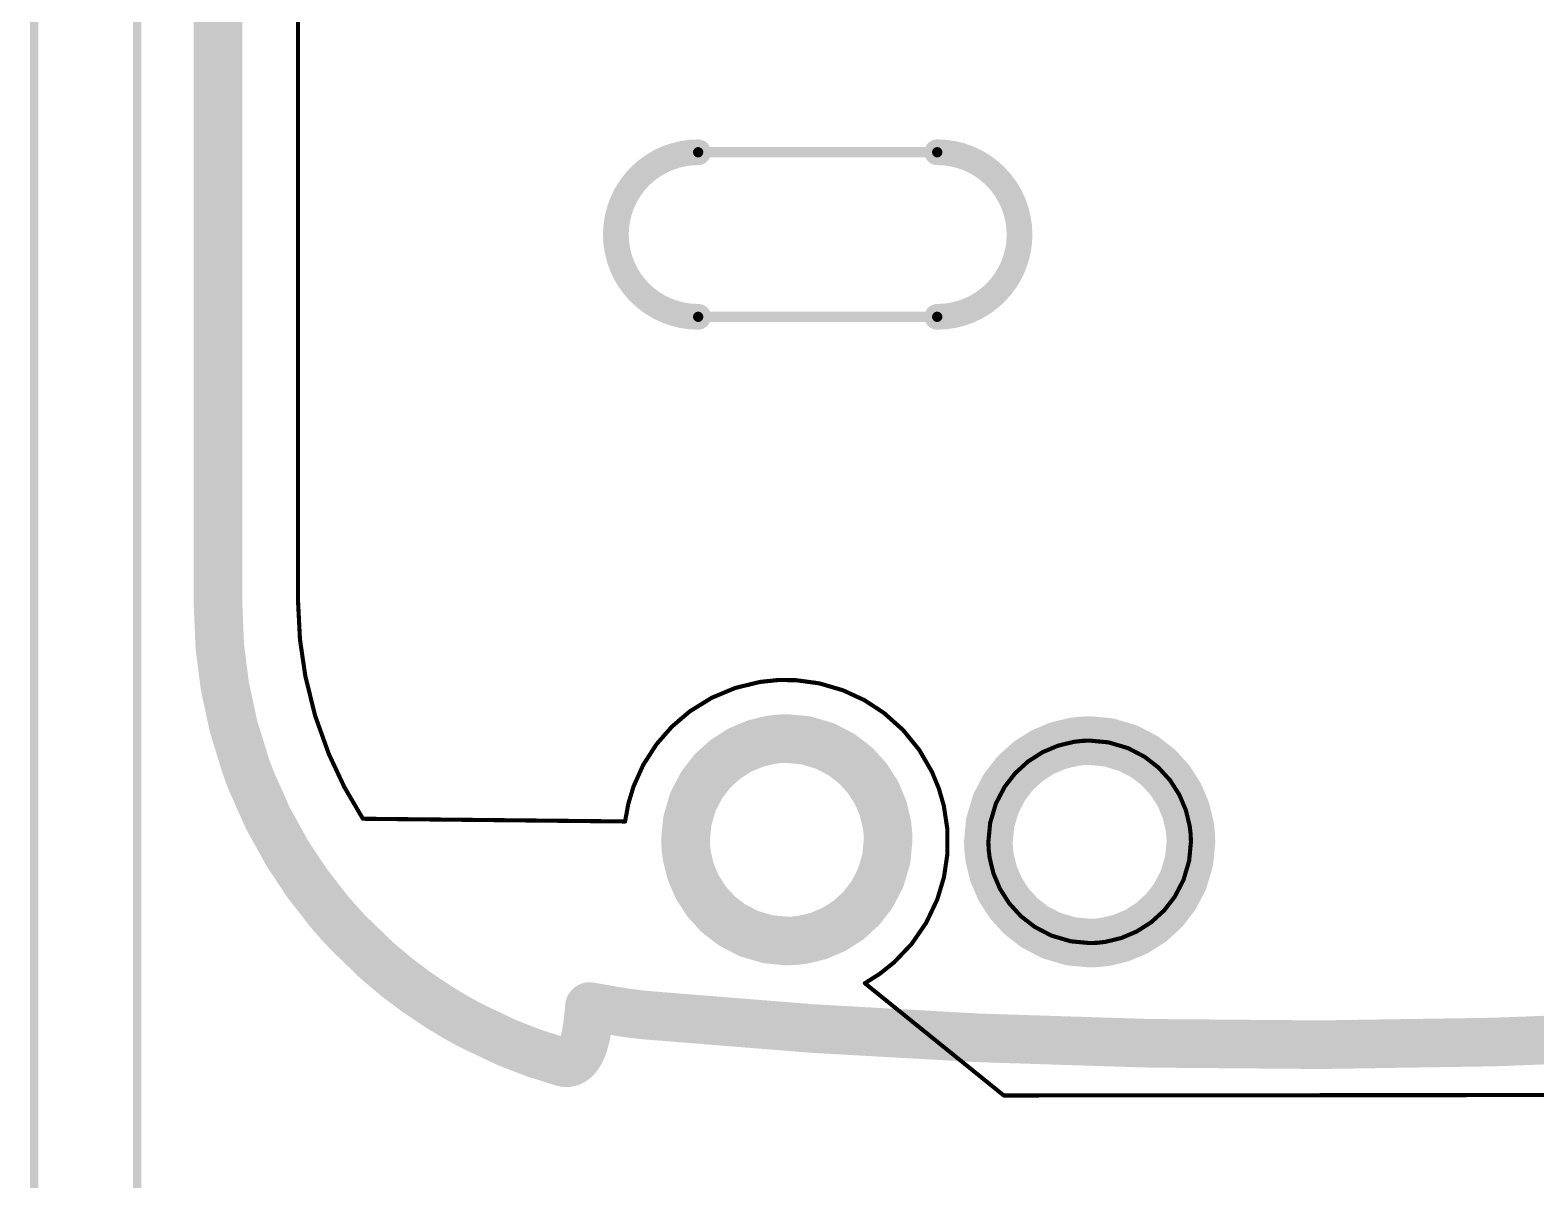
# Model space of a CAD drawing. Extents: x 1.9 to 12.9, y 1.8 to 9.9.
# Drawn here: x 1.918 to 3.381, y 5.386 to 6.504 of the extents above; entities that cross this region are included whole.
import ezdxf

# ---------------------------------------------------------------- set-up
doc = ezdxf.new("R2010")
doc.units = 0
doc.layers.add('MECHANICAL2', color=216, linetype='CONTINUOUS')
doc.layers.add('MECHANICAL3', color=76, linetype='CONTINUOUS')

msp = doc.modelspace()

# ---------------------------------------------------------------- linework, layer by layer
at = {"layer": 'MECHANICAL2'}
for points, const_width in [([(1.9217795, 1.8532755), (1.9217795, 9.8532755)], 0.008), ([(2.0217795, 1.9532755), (2.0217795, 9.7532755)], 0.008), ([(2.1005058, 5.9433112), (2.1005058, 6.6709496)], 0.0472441), ([(2.1005058, 5.9433112), (2.1021228, 5.9046688)], 0.0472441), ([(2.1021228, 5.9046688), (2.10696, 5.8664076)], 0.0472441), ([(2.10696, 5.8664076), (2.1156074, 5.8262948)], 0.0472441), ([(2.1156074, 5.8262948), (2.1278452, 5.7868792)], 0.0472441), ([(2.5933636, 5.7947412), (2.6074536, 5.8037368)], 0.0472441), ([(2.6074536, 5.8037368), (2.622462, 5.8100876)], 0.0472441), ([(2.622462, 5.8100876), (2.6377012, 5.8137792)], 0.0472441), ([(2.6377012, 5.8137792), (2.6455304, 5.8147064)], 0.0472441), ([(2.6455304, 5.8147064), (2.653182, 5.8150044)], 0.0472441), ([(2.653182, 5.8150044), (2.6715736, 5.8132708)], 0.0472441), ([(2.6715736, 5.8132708), (2.6903684, 5.8077092)], 0.0472441), ([(2.6903684, 5.8077092), (2.7066424, 5.79922)], 0.0472441), ([(2.8876524, 5.7927392), (2.9017428, 5.8017352)], 0.0472441), ([(2.9017428, 5.8017352), (2.9167508, 5.8080856)], 0.0472441), ([(2.9167508, 5.8080856), (2.93199, 5.8117776)], 0.0472441), ([(2.93199, 5.8117776), (2.9398196, 5.8127048)], 0.0472441), ([(2.9398196, 5.8127048), (2.9474708, 5.8130024)], 0.0472441), ([(2.9474708, 5.8130024), (2.965862, 5.8112688)], 0.0472441), ([(2.965862, 5.8112688), (2.9846572, 5.8057072)], 0.0472441), ([(2.9846572, 5.8057072), (3.0009316, 5.7972184)], 0.0472441), ([(2.1278452, 5.7868792), (2.130155, 5.7805972)], 0.0472441), ([(2.58087, 5.7833512), (2.5933636, 5.7947412)], 0.0472441), ([(2.7066424, 5.79922), (2.719954, 5.7888912)], 0.0472441), ([(2.719954, 5.7888912), (2.7313438, 5.7763976)], 0.0472441), ([(2.8751588, 5.7813496), (2.8876524, 5.7927392)], 0.0472441), ([(3.0009316, 5.7972184), (3.0142428, 5.7868896)], 0.0472441), ([(3.0142428, 5.7868896), (3.0256324, 5.774396)], 0.0472441), ([(2.130155, 5.7805972), (2.1316428, 5.7766948)], 0.0472441), ([(2.1316428, 5.7766948), (2.1331644, 5.7728104)], 0.0472441), ([(2.1331644, 5.7728104), (2.1489396, 5.7374656)], 0.0472441), ([(2.5705412, 5.7700396), (2.58087, 5.7833512)], 0.0472441), ([(2.7313438, 5.7763976), (2.7403396, 5.7623076)], 0.0472441), ([(2.86483, 5.7680376), (2.8751588, 5.7813496)], 0.0472441), ([(3.0256324, 5.774396), (3.0346284, 5.7603056)], 0.0472441), ([(2.562052, 5.7537656), (2.5705412, 5.7700396)], 0.0472441), ([(2.7403396, 5.7623076), (2.7466904, 5.7472992)], 0.0472441), ([(2.8563412, 5.751764), (2.86483, 5.7680376)], 0.0472441), ([(3.0346284, 5.7603056), (3.0409788, 5.7452976)], 0.0472441), ([(2.5564904, 5.7349708), (2.562052, 5.7537656)], 0.0472441), ([(2.7466904, 5.7472992), (2.750382, 5.73206)], 0.0472441), ([(2.8507796, 5.7329688), (2.8563412, 5.751764)], 0.0472441), ([(3.0409788, 5.7452976), (3.0446708, 5.7300584)], 0.0472441), ([(2.1489396, 5.7374656), (2.1675632, 5.703722)], 0.0472441), ([(2.5547568, 5.7165792), (2.5564904, 5.7349708)], 0.0472441), ([(2.750382, 5.73206), (2.7513092, 5.7242308)], 0.0472441), ([(2.849046, 5.7145776), (2.8507796, 5.7329688)], 0.0472441), ([(3.0446708, 5.7300584), (3.045598, 5.7222288)], 0.0472441), ([(2.5547568, 5.7165792), (2.5550546, 5.7089276)], 0.0472441), ([(2.7498736, 5.6981876), (2.7516072, 5.7165792)], 0.0472441), ([(2.7513092, 5.7242308), (2.7516072, 5.7165792)], 0.0472441), ([(2.849046, 5.7145776), (2.8493436, 5.7069256)], 0.0472441), ([(3.0441628, 5.6961856), (3.0458964, 5.7145776)], 0.0472441), ([(3.045598, 5.7222288), (3.0458964, 5.7145776)], 0.0472441), ([(2.1675632, 5.703722), (2.1860816, 5.6756796)], 0.0472441), ([(2.5550546, 5.7089276), (2.5559818, 5.7010984)], 0.0472441), ([(2.5559818, 5.7010984), (2.5596736, 5.6858592)], 0.0472441), ([(2.744312, 5.6793928), (2.7498736, 5.6981876)], 0.0472441), ([(2.8493436, 5.7069256), (2.8502708, 5.6990968)], 0.0472441), ([(2.8502708, 5.6990968), (2.8539628, 5.6838576)], 0.0472441), ([(2.5596736, 5.6858592), (2.5660244, 5.6708508)], 0.0472441), ([(2.8539628, 5.6838576), (2.8603132, 5.6688488)], 0.0472441), ([(3.0386012, 5.6773912), (3.0441628, 5.6961856)], 0.0472441), ([(2.1860816, 5.6756796), (2.206735, 5.6489036)], 0.0472441), ([(2.5660244, 5.6708508), (2.57502, 5.6567608)], 0.0472441), ([(2.7358228, 5.6631188), (2.744312, 5.6793928)], 0.0472441), ([(2.8603132, 5.6688488), (2.8693092, 5.6547592)], 0.0472441), ([(3.0301116, 5.6611168), (3.0386012, 5.6773912)], 0.0472441), ([(2.57502, 5.6567608), (2.58641, 5.6442672)], 0.0472441), ([(2.725494, 5.6498072), (2.7358228, 5.6631188)], 0.0472441), ([(2.8693092, 5.6547592), (2.8806988, 5.6422656)], 0.0472441), ([(3.0197828, 5.6478056), (3.0301116, 5.6611168)], 0.0472441), ([(2.206735, 5.6489036), (2.2154464, 5.6387268)], 0.0472441), ([(2.58641, 5.6442672), (2.5997216, 5.6339384)], 0.0472441), ([(2.7130004, 5.6384172), (2.725494, 5.6498072)], 0.0472441), ([(2.8806988, 5.6422656), (2.8940108, 5.6319368)], 0.0472441), ([(3.0072892, 5.636416), (3.0197828, 5.6478056)], 0.0472441), ([(2.2154464, 5.6387268), (2.221027, 5.6325124)], 0.0472441), ([(2.221027, 5.6325124), (2.2267116, 5.6264104)], 0.0472441), ([(2.2267116, 5.6264104), (2.25474, 5.5992736)], 0.0472441), ([(2.5997216, 5.6339384), (2.6159956, 5.6254492)], 0.0472441), ([(2.6159956, 5.6254492), (2.6347904, 5.6198876)], 0.0472441), ([(2.6839018, 5.6230708), (2.6989104, 5.6294216)], 0.0472441), ([(2.6989104, 5.6294216), (2.7130004, 5.6384172)], 0.0472441), ([(2.8940108, 5.6319368), (2.9102844, 5.6234472)], 0.0472441), ([(2.9781908, 5.6210688), (2.9931996, 5.62742)], 0.0472441), ([(2.9931996, 5.62742), (3.0072892, 5.636416)], 0.0472441), ([(2.6347904, 5.6198876), (2.653182, 5.618154)], 0.0472441), ([(2.653182, 5.618154), (2.6608336, 5.618452)], 0.0472441), ([(2.6608336, 5.618452), (2.6686626, 5.6193792)], 0.0472441), ([(2.6686626, 5.6193792), (2.6839018, 5.6230708)], 0.0472441), ([(2.9102844, 5.6234472), (2.9290796, 5.6178856)], 0.0472441), ([(2.9290796, 5.6178856), (2.9474708, 5.616152)], 0.0472441), ([(2.9474708, 5.616152), (2.9551228, 5.6164504)], 0.0472441), ([(2.9551228, 5.6164504), (2.9629516, 5.6173776)], 0.0472441), ([(2.9629516, 5.6173776), (2.9781908, 5.6210688)], 0.0472441), ([(2.25474, 5.5992736), (2.273342, 5.5835956)], 0.0472441), ([(2.273342, 5.5835956), (2.2927384, 5.568928)], 0.0472441), ([(2.2927384, 5.568928), (2.3158148, 5.5534488)], 0.0472441), ([(2.3158148, 5.5534488), (2.3307458, 5.5444672)], 0.0472441), ([(2.4607574, 5.5478716), (2.4613604, 5.5544608)], 0.0472441), ([(2.4613604, 5.5544608), (2.4847652, 5.550336)], 0.0472441), ([(2.3307458, 5.5444672), (2.3460684, 5.5360248)], 0.0472441), ([(2.4595288, 5.5363332), (2.4607574, 5.5478716)], 0.0472441), ([(2.4847652, 5.550336), (2.4994372, 5.5480328)], 0.0472441), ([(2.4994372, 5.5480328), (2.5141844, 5.5462832)], 0.0472441), ([(2.5141844, 5.5462832), (2.5153796, 5.546166)], 0.0472441), ([(2.5153796, 5.546166), (2.5161268, 5.5460948)], 0.0472441), ([(2.5161268, 5.5460948), (2.516874, 5.5460248)], 0.0472441), ([(2.516874, 5.5460248), (2.6784844, 5.5330424)], 0.0472441), ([(2.3460684, 5.5360248), (2.3812908, 5.519336)], 0.0472441), ([(2.4552088, 5.5163492), (2.457764, 5.5256312)], 0.0472441), ([(2.457764, 5.5256312), (2.4595288, 5.5363332)], 0.0472441), ([(2.6784844, 5.5330424), (2.840452, 5.5239772)], 0.0472441), ([(2.840452, 5.5239772), (3.0055436, 5.5187072)], 0.0472441), ([(3.3412912, 5.51997), (3.5120356, 5.5265836)], 0.0472441), ([(2.3812908, 5.519336), (2.4084068, 5.5088668)], 0.0472441), ([(2.4084068, 5.5088668), (2.4361004, 5.5001396)], 0.0472441), ([(2.449747, 5.5059228), (2.4524616, 5.51009)], 0.0472441), ([(2.4524616, 5.51009), (2.4552088, 5.5163492)], 0.0472441), ([(3.0055436, 5.5187072), (3.1724784, 5.5173584)], 0.0472441), ([(3.1724784, 5.5173584), (3.3412912, 5.51997)], 0.0472441), ([(2.4361004, 5.5001396), (2.4377088, 5.4998188)], 0.0472441), ([(2.4377088, 5.4998188), (2.4393492, 5.4997548)], 0.0472441), ([(2.4393492, 5.4997548), (2.4409772, 5.4999484)], 0.0472441), ([(2.4409772, 5.4999484), (2.4429752, 5.500542)], 0.0472441), ([(2.4429752, 5.500542), (2.44516, 5.501664)], 0.0472441), ([(2.44516, 5.501664), (2.4471956, 5.5032008)], 0.0472441), ([(2.4471956, 5.5032008), (2.449747, 5.5059228)], 0.0472441)]:
    msp.add_lwpolyline(points, dxfattribs=dict(at, const_width=const_width))
at = {"layer": 'MECHANICAL2', "const_width": 0.023622}
for points in [[(2.0886948, 5.9433112, 1), (2.1123168, 5.9433112, 1)], [(2.0886948, 5.9433112, 1), (2.1123168, 5.9433112, 1)], [(2.0903118, 5.9046688, 1), (2.1139338, 5.9046688, 1)], [(2.0903118, 5.9046688, 1), (2.1139338, 5.9046688, 1)], [(2.095149, 5.8664076, 1), (2.118771, 5.8664076, 1)], [(2.095149, 5.8664076, 1), (2.118771, 5.8664076, 1)], [(2.1037964, 5.8262948, 1), (2.1274184, 5.8262948, 1)], [(2.1037964, 5.8262948, 1), (2.1274184, 5.8262948, 1)], [(2.5956426, 5.8037368, 1), (2.6192646, 5.8037368, 1)], [(2.5956426, 5.8037368, 1), (2.6192646, 5.8037368, 1)], [(2.610651, 5.8100876, 1), (2.634273, 5.8100876, 1)], [(2.610651, 5.8100876, 1), (2.634273, 5.8100876, 1)], [(2.6258902, 5.8137792, 1), (2.6495122, 5.8137792, 1)], [(2.6258902, 5.8137792, 1), (2.6495122, 5.8137792, 1)], [(2.6337194, 5.8147064, 1), (2.6573414, 5.8147064, 1)], [(2.6337194, 5.8147064, 1), (2.6573414, 5.8147064, 1)], [(2.641371, 5.8150044, 1), (2.664993, 5.8150044, 1)], [(2.641371, 5.8150044, 1), (2.664993, 5.8150044, 1)], [(2.6597626, 5.8132708, 1), (2.6833846, 5.8132708, 1)], [(2.6597626, 5.8132708, 1), (2.6833846, 5.8132708, 1)], [(2.6785574, 5.8077092, 1), (2.7021794, 5.8077092, 1)], [(2.6785574, 5.8077092, 1), (2.7021794, 5.8077092, 1)], [(2.8899318, 5.8017352, 1), (2.9135538, 5.8017352, 1)], [(2.8899318, 5.8017352, 1), (2.9135538, 5.8017352, 1)], [(2.9049398, 5.8080856, 1), (2.9285618, 5.8080856, 1)], [(2.9049398, 5.8080856, 1), (2.9285618, 5.8080856, 1)], [(2.920179, 5.8117776, 1), (2.943801, 5.8117776, 1)], [(2.920179, 5.8117776, 1), (2.943801, 5.8117776, 1)], [(2.9280086, 5.8127048, 1), (2.9516306, 5.8127048, 1)], [(2.9280086, 5.8127048, 1), (2.9516306, 5.8127048, 1)], [(2.9356598, 5.8130024, 1), (2.9592818, 5.8130024, 1)], [(2.9356598, 5.8130024, 1), (2.9592818, 5.8130024, 1)], [(2.954051, 5.8112688, 1), (2.977673, 5.8112688, 1)], [(2.954051, 5.8112688, 1), (2.977673, 5.8112688, 1)], [(2.9728462, 5.8057072, 1), (2.9964682, 5.8057072, 1)], [(2.9728462, 5.8057072, 1), (2.9964682, 5.8057072, 1)], [(2.1160342, 5.7868792, 1), (2.1396562, 5.7868792, 1)], [(2.1160342, 5.7868792, 1), (2.1396562, 5.7868792, 1)], [(2.5815526, 5.7947412, 1), (2.6051746, 5.7947412, 1)], [(2.5815526, 5.7947412, 1), (2.6051746, 5.7947412, 1)], [(2.6948314, 5.79922, 1), (2.7184534, 5.79922, 1)], [(2.6948314, 5.79922, 1), (2.7184534, 5.79922, 1)], [(2.708143, 5.7888912, 1), (2.731765, 5.7888912, 1)], [(2.708143, 5.7888912, 1), (2.731765, 5.7888912, 1)], [(2.8758414, 5.7927392, 1), (2.8994634, 5.7927392, 1)], [(2.8758414, 5.7927392, 1), (2.8994634, 5.7927392, 1)], [(2.9891206, 5.7972184, 1), (3.0127426, 5.7972184, 1)], [(2.9891206, 5.7972184, 1), (3.0127426, 5.7972184, 1)], [(3.0024318, 5.7868896, 1), (3.0260538, 5.7868896, 1)], [(3.0024318, 5.7868896, 1), (3.0260538, 5.7868896, 1)], [(2.118344, 5.7805972, 1), (2.141966, 5.7805972, 1)], [(2.118344, 5.7805972, 1), (2.141966, 5.7805972, 1)], [(2.1198318, 5.7766948, 1), (2.1434538, 5.7766948, 1)], [(2.1198318, 5.7766948, 1), (2.1434538, 5.7766948, 1)], [(2.1213534, 5.7728104, 1), (2.1449754, 5.7728104, 1)], [(2.1213534, 5.7728104, 1), (2.1449754, 5.7728104, 1)], [(2.569059, 5.7833512, 1), (2.592681, 5.7833512, 1)], [(2.569059, 5.7833512, 1), (2.592681, 5.7833512, 1)], [(2.7195328, 5.7763976, 1), (2.7431548, 5.7763976, 1)], [(2.7195328, 5.7763976, 1), (2.7431548, 5.7763976, 1)], [(2.8633478, 5.7813496, 1), (2.8869698, 5.7813496, 1)], [(2.8633478, 5.7813496, 1), (2.8869698, 5.7813496, 1)], [(3.0138214, 5.774396, 1), (3.0374434, 5.774396, 1)], [(3.0138214, 5.774396, 1), (3.0374434, 5.774396, 1)], [(2.5587302, 5.7700396, 1), (2.5823522, 5.7700396, 1)], [(2.5587302, 5.7700396, 1), (2.5823522, 5.7700396, 1)], [(2.7285286, 5.7623076, 1), (2.7521506, 5.7623076, 1)], [(2.7285286, 5.7623076, 1), (2.7521506, 5.7623076, 1)], [(2.853019, 5.7680376, 1), (2.876641, 5.7680376, 1)], [(2.853019, 5.7680376, 1), (2.876641, 5.7680376, 1)], [(3.0228174, 5.7603056, 1), (3.0464394, 5.7603056, 1)], [(3.0228174, 5.7603056, 1), (3.0464394, 5.7603056, 1)], [(2.550241, 5.7537656, 1), (2.573863, 5.7537656, 1)], [(2.550241, 5.7537656, 1), (2.573863, 5.7537656, 1)], [(2.7348794, 5.7472992, 1), (2.7585014, 5.7472992, 1)], [(2.7348794, 5.7472992, 1), (2.7585014, 5.7472992, 1)], [(2.8445302, 5.751764, 1), (2.8681522, 5.751764, 1)], [(2.8445302, 5.751764, 1), (2.8681522, 5.751764, 1)], [(3.0291678, 5.7452976, 1), (3.0527898, 5.7452976, 1)], [(3.0291678, 5.7452976, 1), (3.0527898, 5.7452976, 1)], [(2.1371286, 5.7374656, 1), (2.1607506, 5.7374656, 1)], [(2.1371286, 5.7374656, 1), (2.1607506, 5.7374656, 1)], [(2.5446794, 5.7349708, 1), (2.5683014, 5.7349708, 1)], [(2.5446794, 5.7349708, 1), (2.5683014, 5.7349708, 1)], [(2.738571, 5.73206, 1), (2.762193, 5.73206, 1)], [(2.738571, 5.73206, 1), (2.762193, 5.73206, 1)], [(2.8389686, 5.7329688, 1), (2.8625906, 5.7329688, 1)], [(2.8389686, 5.7329688, 1), (2.8625906, 5.7329688, 1)], [(3.0328598, 5.7300584, 1), (3.0564818, 5.7300584, 1)], [(3.0328598, 5.7300584, 1), (3.0564818, 5.7300584, 1)], [(2.5429458, 5.7165792, 1), (2.5665678, 5.7165792, 1)], [(2.5429458, 5.7165792, 1), (2.5665678, 5.7165792, 1)], [(2.7394982, 5.7242308, 1), (2.7631202, 5.7242308, 1)], [(2.7394982, 5.7242308, 1), (2.7631202, 5.7242308, 1)], [(2.7397962, 5.7165792, 1), (2.7634182, 5.7165792, 1)], [(2.7397962, 5.7165792, 1), (2.7634182, 5.7165792, 1)], [(2.837235, 5.7145776, 1), (2.860857, 5.7145776, 1)], [(2.837235, 5.7145776, 1), (2.860857, 5.7145776, 1)], [(3.033787, 5.7222288, 1), (3.057409, 5.7222288, 1)], [(3.033787, 5.7222288, 1), (3.057409, 5.7222288, 1)], [(3.0340854, 5.7145776, 1), (3.0577074, 5.7145776, 1)], [(3.0340854, 5.7145776, 1), (3.0577074, 5.7145776, 1)], [(2.1557522, 5.703722, 1), (2.1793742, 5.703722, 1)], [(2.1557522, 5.703722, 1), (2.1793742, 5.703722, 1)], [(2.5432436, 5.7089276, 1), (2.5668656, 5.7089276, 1)], [(2.5432436, 5.7089276, 1), (2.5668656, 5.7089276, 1)], [(2.5441708, 5.7010984, 1), (2.5677928, 5.7010984, 1)], [(2.5441708, 5.7010984, 1), (2.5677928, 5.7010984, 1)], [(2.7380626, 5.6981876, 1), (2.7616846, 5.6981876, 1)], [(2.7380626, 5.6981876, 1), (2.7616846, 5.6981876, 1)], [(2.8375326, 5.7069256, 1), (2.8611546, 5.7069256, 1)], [(2.8375326, 5.7069256, 1), (2.8611546, 5.7069256, 1)], [(2.8384598, 5.6990968, 1), (2.8620818, 5.6990968, 1)], [(2.8384598, 5.6990968, 1), (2.8620818, 5.6990968, 1)], [(2.5478626, 5.6858592, 1), (2.5714846, 5.6858592, 1)], [(2.5478626, 5.6858592, 1), (2.5714846, 5.6858592, 1)], [(2.8421518, 5.6838576, 1), (2.8657738, 5.6838576, 1)], [(2.8421518, 5.6838576, 1), (2.8657738, 5.6838576, 1)], [(3.0323518, 5.6961856, 1), (3.0559738, 5.6961856, 1)], [(3.0323518, 5.6961856, 1), (3.0559738, 5.6961856, 1)], [(2.1742706, 5.6756796, 1), (2.1978926, 5.6756796, 1)], [(2.1742706, 5.6756796, 1), (2.1978926, 5.6756796, 1)], [(2.5542134, 5.6708508, 1), (2.5778354, 5.6708508, 1)], [(2.5542134, 5.6708508, 1), (2.5778354, 5.6708508, 1)], [(2.732501, 5.6793928, 1), (2.756123, 5.6793928, 1)], [(2.732501, 5.6793928, 1), (2.756123, 5.6793928, 1)], [(2.8485022, 5.6688488, 1), (2.8721242, 5.6688488, 1)], [(2.8485022, 5.6688488, 1), (2.8721242, 5.6688488, 1)], [(3.0267902, 5.6773912, 1), (3.0504122, 5.6773912, 1)], [(3.0267902, 5.6773912, 1), (3.0504122, 5.6773912, 1)], [(2.563209, 5.6567608, 1), (2.586831, 5.6567608, 1)], [(2.563209, 5.6567608, 1), (2.586831, 5.6567608, 1)], [(2.7240118, 5.6631188, 1), (2.7476338, 5.6631188, 1)], [(2.7240118, 5.6631188, 1), (2.7476338, 5.6631188, 1)], [(2.8574982, 5.6547592, 1), (2.8811202, 5.6547592, 1)], [(2.8574982, 5.6547592, 1), (2.8811202, 5.6547592, 1)], [(3.0183006, 5.6611168, 1), (3.0419226, 5.6611168, 1)], [(3.0183006, 5.6611168, 1), (3.0419226, 5.6611168, 1)], [(2.194924, 5.6489036, 1), (2.218546, 5.6489036, 1)], [(2.194924, 5.6489036, 1), (2.218546, 5.6489036, 1)], [(2.574599, 5.6442672, 1), (2.598221, 5.6442672, 1)], [(2.574599, 5.6442672, 1), (2.598221, 5.6442672, 1)], [(2.713683, 5.6498072, 1), (2.737305, 5.6498072, 1)], [(2.713683, 5.6498072, 1), (2.737305, 5.6498072, 1)], [(2.8688878, 5.6422656, 1), (2.8925098, 5.6422656, 1)], [(2.8688878, 5.6422656, 1), (2.8925098, 5.6422656, 1)], [(3.0079718, 5.6478056, 1), (3.0315938, 5.6478056, 1)], [(3.0079718, 5.6478056, 1), (3.0315938, 5.6478056, 1)], [(2.2036354, 5.6387268, 1), (2.2272574, 5.6387268, 1)], [(2.2036354, 5.6387268, 1), (2.2272574, 5.6387268, 1)], [(2.209216, 5.6325124, 1), (2.232838, 5.6325124, 1)], [(2.209216, 5.6325124, 1), (2.232838, 5.6325124, 1)], [(2.2149006, 5.6264104, 1), (2.2385226, 5.6264104, 1)], [(2.2149006, 5.6264104, 1), (2.2385226, 5.6264104, 1)], [(2.5879106, 5.6339384, 1), (2.6115326, 5.6339384, 1)], [(2.5879106, 5.6339384, 1), (2.6115326, 5.6339384, 1)], [(2.6041846, 5.6254492, 1), (2.6278066, 5.6254492, 1)], [(2.6041846, 5.6254492, 1), (2.6278066, 5.6254492, 1)], [(2.6870994, 5.6294216, 1), (2.7107214, 5.6294216, 1)], [(2.6870994, 5.6294216, 1), (2.7107214, 5.6294216, 1)], [(2.7011894, 5.6384172, 1), (2.7248114, 5.6384172, 1)], [(2.7011894, 5.6384172, 1), (2.7248114, 5.6384172, 1)], [(2.8821998, 5.6319368, 1), (2.9058218, 5.6319368, 1)], [(2.8821998, 5.6319368, 1), (2.9058218, 5.6319368, 1)], [(2.9813886, 5.62742, 1), (3.0050106, 5.62742, 1)], [(2.9813886, 5.62742, 1), (3.0050106, 5.62742, 1)], [(2.9954782, 5.636416, 1), (3.0191002, 5.636416, 1)], [(2.9954782, 5.636416, 1), (3.0191002, 5.636416, 1)], [(2.6229794, 5.6198876, 1), (2.6466014, 5.6198876, 1)], [(2.6229794, 5.6198876, 1), (2.6466014, 5.6198876, 1)], [(2.641371, 5.618154, 1), (2.664993, 5.618154, 1)], [(2.641371, 5.618154, 1), (2.664993, 5.618154, 1)], [(2.6490226, 5.618452, 1), (2.6726446, 5.618452, 1)], [(2.6490226, 5.618452, 1), (2.6726446, 5.618452, 1)], [(2.6568516, 5.6193792, 1), (2.6804736, 5.6193792, 1)], [(2.6568516, 5.6193792, 1), (2.6804736, 5.6193792, 1)], [(2.6720908, 5.6230708, 1), (2.6957128, 5.6230708, 1)], [(2.6720908, 5.6230708, 1), (2.6957128, 5.6230708, 1)], [(2.8984734, 5.6234472, 1), (2.9220954, 5.6234472, 1)], [(2.8984734, 5.6234472, 1), (2.9220954, 5.6234472, 1)], [(2.9172686, 5.6178856, 1), (2.9408906, 5.6178856, 1)], [(2.9172686, 5.6178856, 1), (2.9408906, 5.6178856, 1)], [(2.9356598, 5.616152, 1), (2.9592818, 5.616152, 1)], [(2.9356598, 5.616152, 1), (2.9592818, 5.616152, 1)], [(2.9433118, 5.6164504, 1), (2.9669338, 5.6164504, 1)], [(2.9433118, 5.6164504, 1), (2.9669338, 5.6164504, 1)], [(2.9511406, 5.6173776, 1), (2.9747626, 5.6173776, 1)], [(2.9511406, 5.6173776, 1), (2.9747626, 5.6173776, 1)], [(2.9663798, 5.6210688, 1), (2.9900018, 5.6210688, 1)], [(2.9663798, 5.6210688, 1), (2.9900018, 5.6210688, 1)], [(2.242929, 5.5992736, 1), (2.266551, 5.5992736, 1)], [(2.242929, 5.5992736, 1), (2.266551, 5.5992736, 1)], [(2.261531, 5.5835956, 1), (2.285153, 5.5835956, 1)], [(2.261531, 5.5835956, 1), (2.285153, 5.5835956, 1)], [(2.2809274, 5.568928, 1), (2.3045494, 5.568928, 1)], [(2.2809274, 5.568928, 1), (2.3045494, 5.568928, 1)], [(2.3040038, 5.5534488, 1), (2.3276258, 5.5534488, 1)], [(2.3040038, 5.5534488, 1), (2.3276258, 5.5534488, 1)], [(2.4495494, 5.5544608, 1), (2.4731714, 5.5544608, 1)], [(2.4495494, 5.5544608, 1), (2.4731714, 5.5544608, 1)], [(2.3189348, 5.5444672, 1), (2.3425568, 5.5444672, 1)], [(2.3189348, 5.5444672, 1), (2.3425568, 5.5444672, 1)], [(2.4489464, 5.5478716, 1), (2.4725684, 5.5478716, 1)], [(2.4489464, 5.5478716, 1), (2.4725684, 5.5478716, 1)], [(2.4729542, 5.550336, 1), (2.4965762, 5.550336, 1)], [(2.4729542, 5.550336, 1), (2.4965762, 5.550336, 1)], [(2.4876262, 5.5480328, 1), (2.5112482, 5.5480328, 1)], [(2.4876262, 5.5480328, 1), (2.5112482, 5.5480328, 1)], [(2.5023734, 5.5462832, 1), (2.5259954, 5.5462832, 1)], [(2.5023734, 5.5462832, 1), (2.5259954, 5.5462832, 1)], [(2.5035686, 5.546166, 1), (2.5271906, 5.546166, 1)], [(2.5035686, 5.546166, 1), (2.5271906, 5.546166, 1)], [(2.5043158, 5.5460948, 1), (2.5279378, 5.5460948, 1)], [(2.5043158, 5.5460948, 1), (2.5279378, 5.5460948, 1)], [(2.505063, 5.5460248, 1), (2.528685, 5.5460248, 1)], [(2.505063, 5.5460248, 1), (2.528685, 5.5460248, 1)], [(2.3342574, 5.5360248, 1), (2.3578794, 5.5360248, 1)], [(2.3342574, 5.5360248, 1), (2.3578794, 5.5360248, 1)], [(2.445953, 5.5256312, 1), (2.469575, 5.5256312, 1)], [(2.445953, 5.5256312, 1), (2.469575, 5.5256312, 1)], [(2.4477178, 5.5363332, 1), (2.4713398, 5.5363332, 1)], [(2.4477178, 5.5363332, 1), (2.4713398, 5.5363332, 1)], [(2.6666734, 5.5330424, 1), (2.6902954, 5.5330424, 1)], [(2.6666734, 5.5330424, 1), (2.6902954, 5.5330424, 1)], [(2.828641, 5.5239772, 1), (2.852263, 5.5239772, 1)], [(2.828641, 5.5239772, 1), (2.852263, 5.5239772, 1)], [(2.3694798, 5.519336, 1), (2.3931018, 5.519336, 1)], [(2.3694798, 5.519336, 1), (2.3931018, 5.519336, 1)], [(2.3965958, 5.5088668, 1), (2.4202178, 5.5088668, 1)], [(2.3965958, 5.5088668, 1), (2.4202178, 5.5088668, 1)], [(2.4406506, 5.51009, 1), (2.4642726, 5.51009, 1)], [(2.4406506, 5.51009, 1), (2.4642726, 5.51009, 1)], [(2.4433978, 5.5163492, 1), (2.4670198, 5.5163492, 1)], [(2.4433978, 5.5163492, 1), (2.4670198, 5.5163492, 1)], [(2.9937326, 5.5187072, 1), (3.0173546, 5.5187072, 1)], [(2.9937326, 5.5187072, 1), (3.0173546, 5.5187072, 1)], [(3.1606674, 5.5173584, 1), (3.1842894, 5.5173584, 1)], [(3.1606674, 5.5173584, 1), (3.1842894, 5.5173584, 1)], [(3.3294802, 5.51997, 1), (3.3531022, 5.51997, 1)], [(3.3294802, 5.51997, 1), (3.3531022, 5.51997, 1)], [(2.4242894, 5.5001396, 1), (2.4479114, 5.5001396, 1)], [(2.4242894, 5.5001396, 1), (2.4479114, 5.5001396, 1)], [(2.4258978, 5.4998188, 1), (2.4495198, 5.4998188, 1)], [(2.4258978, 5.4998188, 1), (2.4495198, 5.4998188, 1)], [(2.4275382, 5.4997548, 1), (2.4511602, 5.4997548, 1)], [(2.4275382, 5.4997548, 1), (2.4511602, 5.4997548, 1)], [(2.4291662, 5.4999484, 1), (2.4527882, 5.4999484, 1)], [(2.4291662, 5.4999484, 1), (2.4527882, 5.4999484, 1)], [(2.4311642, 5.500542, 1), (2.4547862, 5.500542, 1)], [(2.4311642, 5.500542, 1), (2.4547862, 5.500542, 1)], [(2.433349, 5.501664, 1), (2.456971, 5.501664, 1)], [(2.433349, 5.501664, 1), (2.456971, 5.501664, 1)], [(2.4353846, 5.5032008, 1), (2.4590066, 5.5032008, 1)], [(2.4353846, 5.5032008, 1), (2.4590066, 5.5032008, 1)], [(2.437936, 5.5059228, 1), (2.461558, 5.5059228, 1)], [(2.437936, 5.5059228, 1), (2.461558, 5.5059228, 1)]]:
    msp.add_lwpolyline(points, format="xyb", close=True, dxfattribs=at)
at = {"layer": 'MECHANICAL3'}
for points, const_width in [([(2.1780436, 5.9507472), (2.1780436, 6.6595096)], 0.004), ([(2.5670148, 6.385), (2.7993356, 6.385)], 0.01), ([(2.5670148, 6.225), (2.7993356, 6.225)], 0.01), ([(2.1780436, 5.9507472), (2.1800412, 5.9111592)], 0.004), ([(2.1800412, 5.9111592), (2.1852484, 5.875712)], 0.004), ([(2.1852484, 5.875712), (2.194714, 5.8373648)], 0.004), ([(2.6030964, 5.864208), (2.6271556, 5.8700544)], 0.004), ([(2.6271556, 5.8700544), (2.6447708, 5.8718824)], 0.004), ([(2.6447708, 5.8718824), (2.6619532, 5.8717552)], 0.004), ([(2.6619532, 5.8717552), (2.6848204, 5.8686416)], 0.004), ([(2.6848204, 5.8686416), (2.7078196, 5.8619072)], 0.004), ([(2.5588036, 5.8413768), (2.5801116, 5.854592)], 0.004), ([(2.5801116, 5.854592), (2.6030964, 5.864208)], 0.004), ([(2.7078196, 5.8619072), (2.7285228, 5.852324)], 0.004), ([(2.7285228, 5.852324), (2.7475268, 5.8399248)], 0.004), ([(2.194714, 5.8373648), (2.2080196, 5.8000944)], 0.004), ([(2.54155, 5.8266384), (2.5588036, 5.8413768)], 0.004), ([(2.7475268, 5.8399248), (2.7662124, 5.8232064)], 0.004), ([(2.5265204, 5.8094768), (2.54155, 5.8266384)], 0.004), ([(2.7662124, 5.8232064), (2.781918, 5.803864)], 0.004), ([(2.5135756, 5.789308), (2.5265204, 5.8094768)], 0.004), ([(2.9017428, 5.8017352), (2.9167508, 5.8080856)], 0.004), ([(2.9167508, 5.8080856), (2.93199, 5.8117776)], 0.004), ([(2.93199, 5.8117776), (2.9398196, 5.8127048)], 0.004), ([(2.9398196, 5.8127048), (2.9474708, 5.8130024)], 0.004), ([(2.9474708, 5.8130024), (2.965862, 5.8112688)], 0.004), ([(2.965862, 5.8112688), (2.9846572, 5.8057072)], 0.004), ([(2.2080196, 5.8000944), (2.2231764, 5.7677816)], 0.004), ([(2.781918, 5.803864), (2.7943084, 5.7824288)], 0.004), ([(2.8876524, 5.7927392), (2.9017428, 5.8017352)], 0.004), ([(2.9846572, 5.8057072), (3.0009316, 5.7972184)], 0.004), ([(3.0009316, 5.7972184), (3.0142428, 5.7868896)], 0.004), ([(2.504142, 5.7682456), (2.5135756, 5.789308)], 0.004), ([(2.7943084, 5.7824288), (2.8010284, 5.7660432)], 0.004), ([(2.86483, 5.7680376), (2.8751588, 5.7813496)], 0.004), ([(2.8751588, 5.7813496), (2.8876524, 5.7927392)], 0.004), ([(3.0142428, 5.7868896), (3.0256324, 5.774396)], 0.004), ([(2.2231764, 5.7677816), (2.241178, 5.7370296)], 0.004), ([(2.4991764, 5.751796), (2.504142, 5.7682456)], 0.004), ([(2.8010284, 5.7660432), (2.80575, 5.7495216)], 0.004), ([(2.8563412, 5.751764), (2.86483, 5.7680376)], 0.004), ([(3.0256324, 5.774396), (3.0346284, 5.7603056)], 0.004), ([(2.4959652, 5.73438), (2.4991764, 5.751796)], 0.004), ([(2.80575, 5.7495216), (2.8092076, 5.726704)], 0.004), ([(2.8507796, 5.7329688), (2.8563412, 5.751764)], 0.004), ([(3.0346284, 5.7603056), (3.0409788, 5.7452976)], 0.004), ([(2.241178, 5.7370296), (2.4959652, 5.73438)], 0.004), ([(3.0409788, 5.7452976), (3.0446708, 5.7300584)], 0.004), ([(2.8092076, 5.726704), (2.80923, 5.7027392)], 0.004), ([(2.849046, 5.7145776), (2.8507796, 5.7329688)], 0.004), ([(3.0446708, 5.7300584), (3.045598, 5.7222288)], 0.004), ([(3.045598, 5.7222288), (3.0458964, 5.7145776)], 0.004), ([(2.849046, 5.7145776), (2.8493436, 5.7069256)], 0.004), ([(2.8493436, 5.7069256), (2.8502708, 5.6990968)], 0.004), ([(3.0441628, 5.6961856), (3.0458964, 5.7145776)], 0.004), ([(2.8058716, 5.6801744), (2.80923, 5.7027392)], 0.004), ([(2.8502708, 5.6990968), (2.8539628, 5.6838576)], 0.004), ([(3.0386012, 5.6773912), (3.0441628, 5.6961856)], 0.004), ([(2.7993324, 5.6584456), (2.8058716, 5.6801744)], 0.004), ([(2.8539628, 5.6838576), (2.8603132, 5.6688488)], 0.004), ([(3.0301116, 5.6611168), (3.0386012, 5.6773912)], 0.004), ([(2.8603132, 5.6688488), (2.8693092, 5.6547592)], 0.004), ([(2.7885588, 5.6358056), (2.7993324, 5.6584456)], 0.004), ([(2.8693092, 5.6547592), (2.8806988, 5.6422656)], 0.004), ([(3.0072892, 5.636416), (3.0197828, 5.6478056)], 0.004), ([(3.0197828, 5.6478056), (3.0301116, 5.6611168)], 0.004), ([(2.7744284, 5.6152848), (2.7885588, 5.6358056)], 0.004), ([(2.8806988, 5.6422656), (2.8940108, 5.6319368)], 0.004), ([(2.8940108, 5.6319368), (2.9102844, 5.6234472)], 0.004), ([(2.9931996, 5.62742), (3.0072892, 5.636416)], 0.004), ([(2.9102844, 5.6234472), (2.9290796, 5.6178856)], 0.004), ([(2.9290796, 5.6178856), (2.9474708, 5.616152)], 0.004), ([(2.9551228, 5.6164504), (2.9629516, 5.6173776)], 0.004), ([(2.9629516, 5.6173776), (2.9781908, 5.6210688)], 0.004), ([(2.9781908, 5.6210688), (2.9931996, 5.62742)], 0.004), ([(2.7573548, 5.5973536), (2.7744284, 5.6152848)], 0.004), ([(2.9474708, 5.616152), (2.9551228, 5.6164504)], 0.004), ([(2.7435284, 5.5862872), (2.7573548, 5.5973536)], 0.004), ([(2.7290076, 5.5771008), (2.7435284, 5.5862872)], 0.004), ([(2.7290076, 5.5771008), (2.8640148, 5.468)], 0.004), ([(2.8640148, 5.468), (3.4354644, 5.4684456)], 0.004)]:
    msp.add_lwpolyline(points, dxfattribs=dict(at, const_width=const_width))
at = {"layer": 'MECHANICAL3', "const_width": 0.025}
for points in [[(2.5670148, 6.225, -0.9999999999992556), (2.5670148, 6.385)], [(2.7993356, 6.385, -0.9999999999992556), (2.7993356, 6.225)]]:
    msp.add_lwpolyline(points, format="xyb", dxfattribs=at)
at = {"layer": 'MECHANICAL3'}
for points, const_width in [([(2.5607648, 6.385, 1), (2.5732648, 6.385, 1)], 0.0125), ([(2.7930856, 6.385, 1), (2.8055856, 6.385, 1)], 0.0125), ([(2.5645148, 6.385, 1), (2.5695148, 6.385, 1)], 0.005), ([(2.7968356, 6.385, 1), (2.8018356, 6.385, 1)], 0.005), ([(2.5607648, 6.225, 1), (2.5732648, 6.225, 1)], 0.0125), ([(2.7930856, 6.225, 1), (2.8055856, 6.225, 1)], 0.0125), ([(2.5645148, 6.225, 1), (2.5695148, 6.225, 1)], 0.005), ([(2.7968356, 6.225, 1), (2.8018356, 6.225, 1)], 0.005), ([(2.1770436, 5.9507472, 1), (2.1790436, 5.9507472, 1)], 0.002), ([(2.1770436, 5.9507472, 1), (2.1790436, 5.9507472, 1)], 0.002), ([(2.1790412, 5.9111592, 1), (2.1810412, 5.9111592, 1)], 0.002), ([(2.1790412, 5.9111592, 1), (2.1810412, 5.9111592, 1)], 0.002), ([(2.1842484, 5.875712, 1), (2.1862484, 5.875712, 1)], 0.002), ([(2.1842484, 5.875712, 1), (2.1862484, 5.875712, 1)], 0.002), ([(2.6261556, 5.8700544, 1), (2.6281556, 5.8700544, 1)], 0.002), ([(2.6261556, 5.8700544, 1), (2.6281556, 5.8700544, 1)], 0.002), ([(2.6437708, 5.8718824, 1), (2.6457708, 5.8718824, 1)], 0.002), ([(2.6437708, 5.8718824, 1), (2.6457708, 5.8718824, 1)], 0.002), ([(2.6609532, 5.8717552, 1), (2.6629532, 5.8717552, 1)], 0.002), ([(2.6609532, 5.8717552, 1), (2.6629532, 5.8717552, 1)], 0.002), ([(2.6838204, 5.8686416, 1), (2.6858204, 5.8686416, 1)], 0.002), ([(2.6838204, 5.8686416, 1), (2.6858204, 5.8686416, 1)], 0.002), ([(2.5791116, 5.854592, 1), (2.5811116, 5.854592, 1)], 0.002), ([(2.5791116, 5.854592, 1), (2.5811116, 5.854592, 1)], 0.002), ([(2.6020964, 5.864208, 1), (2.6040964, 5.864208, 1)], 0.002), ([(2.6020964, 5.864208, 1), (2.6040964, 5.864208, 1)], 0.002), ([(2.7068196, 5.8619072, 1), (2.7088196, 5.8619072, 1)], 0.002), ([(2.7068196, 5.8619072, 1), (2.7088196, 5.8619072, 1)], 0.002), ([(2.7275228, 5.852324, 1), (2.7295228, 5.852324, 1)], 0.002), ([(2.7275228, 5.852324, 1), (2.7295228, 5.852324, 1)], 0.002), ([(2.193714, 5.8373648, 1), (2.195714, 5.8373648, 1)], 0.002), ([(2.193714, 5.8373648, 1), (2.195714, 5.8373648, 1)], 0.002), ([(2.5578036, 5.8413768, 1), (2.5598036, 5.8413768, 1)], 0.002), ([(2.5578036, 5.8413768, 1), (2.5598036, 5.8413768, 1)], 0.002), ([(2.7465268, 5.8399248, 1), (2.7485268, 5.8399248, 1)], 0.002), ([(2.7465268, 5.8399248, 1), (2.7485268, 5.8399248, 1)], 0.002), ([(2.54055, 5.8266384, 1), (2.54255, 5.8266384, 1)], 0.002), ([(2.54055, 5.8266384, 1), (2.54255, 5.8266384, 1)], 0.002), ([(2.7652124, 5.8232064, 1), (2.7672124, 5.8232064, 1)], 0.002), ([(2.7652124, 5.8232064, 1), (2.7672124, 5.8232064, 1)], 0.002), ([(2.5255204, 5.8094768, 1), (2.5275204, 5.8094768, 1)], 0.002), ([(2.5255204, 5.8094768, 1), (2.5275204, 5.8094768, 1)], 0.002), ([(2.9157508, 5.8080856, 1), (2.9177508, 5.8080856, 1)], 0.002), ([(2.9157508, 5.8080856, 1), (2.9177508, 5.8080856, 1)], 0.002), ([(2.93099, 5.8117776, 1), (2.93299, 5.8117776, 1)], 0.002), ([(2.93099, 5.8117776, 1), (2.93299, 5.8117776, 1)], 0.002), ([(2.9388196, 5.8127048, 1), (2.9408196, 5.8127048, 1)], 0.002), ([(2.9388196, 5.8127048, 1), (2.9408196, 5.8127048, 1)], 0.002), ([(2.9464708, 5.8130024, 1), (2.9484708, 5.8130024, 1)], 0.002), ([(2.9464708, 5.8130024, 1), (2.9484708, 5.8130024, 1)], 0.002), ([(2.964862, 5.8112688, 1), (2.966862, 5.8112688, 1)], 0.002), ([(2.964862, 5.8112688, 1), (2.966862, 5.8112688, 1)], 0.002), ([(2.2070196, 5.8000944, 1), (2.2090196, 5.8000944, 1)], 0.002), ([(2.2070196, 5.8000944, 1), (2.2090196, 5.8000944, 1)], 0.002), ([(2.780918, 5.803864, 1), (2.782918, 5.803864, 1)], 0.002), ([(2.780918, 5.803864, 1), (2.782918, 5.803864, 1)], 0.002), ([(2.9007428, 5.8017352, 1), (2.9027428, 5.8017352, 1)], 0.002), ([(2.9007428, 5.8017352, 1), (2.9027428, 5.8017352, 1)], 0.002), ([(2.9836572, 5.8057072, 1), (2.9856572, 5.8057072, 1)], 0.002), ([(2.9836572, 5.8057072, 1), (2.9856572, 5.8057072, 1)], 0.002), ([(2.9999316, 5.7972184, 1), (3.0019316, 5.7972184, 1)], 0.002), ([(2.9999316, 5.7972184, 1), (3.0019316, 5.7972184, 1)], 0.002), ([(2.5125756, 5.789308, 1), (2.5145756, 5.789308, 1)], 0.002), ([(2.5125756, 5.789308, 1), (2.5145756, 5.789308, 1)], 0.002), ([(2.7933084, 5.7824288, 1), (2.7953084, 5.7824288, 1)], 0.002), ([(2.7933084, 5.7824288, 1), (2.7953084, 5.7824288, 1)], 0.002), ([(2.8741588, 5.7813496, 1), (2.8761588, 5.7813496, 1)], 0.002), ([(2.8741588, 5.7813496, 1), (2.8761588, 5.7813496, 1)], 0.002), ([(2.8866524, 5.7927392, 1), (2.8886524, 5.7927392, 1)], 0.002), ([(2.8866524, 5.7927392, 1), (2.8886524, 5.7927392, 1)], 0.002), ([(3.0132428, 5.7868896, 1), (3.0152428, 5.7868896, 1)], 0.002), ([(3.0132428, 5.7868896, 1), (3.0152428, 5.7868896, 1)], 0.002), ([(2.2221764, 5.7677816, 1), (2.2241764, 5.7677816, 1)], 0.002), ([(2.2221764, 5.7677816, 1), (2.2241764, 5.7677816, 1)], 0.002), ([(2.503142, 5.7682456, 1), (2.505142, 5.7682456, 1)], 0.002), ([(2.503142, 5.7682456, 1), (2.505142, 5.7682456, 1)], 0.002), ([(2.8000284, 5.7660432, 1), (2.8020284, 5.7660432, 1)], 0.002), ([(2.8000284, 5.7660432, 1), (2.8020284, 5.7660432, 1)], 0.002), ([(2.86383, 5.7680376, 1), (2.86583, 5.7680376, 1)], 0.002), ([(2.86383, 5.7680376, 1), (2.86583, 5.7680376, 1)], 0.002), ([(3.0246324, 5.774396, 1), (3.0266324, 5.774396, 1)], 0.002), ([(3.0246324, 5.774396, 1), (3.0266324, 5.774396, 1)], 0.002), ([(2.4981764, 5.751796, 1), (2.5001764, 5.751796, 1)], 0.002), ([(2.4981764, 5.751796, 1), (2.5001764, 5.751796, 1)], 0.002), ([(2.80475, 5.7495216, 1), (2.80675, 5.7495216, 1)], 0.002), ([(2.80475, 5.7495216, 1), (2.80675, 5.7495216, 1)], 0.002), ([(2.8553412, 5.751764, 1), (2.8573412, 5.751764, 1)], 0.002), ([(2.8553412, 5.751764, 1), (2.8573412, 5.751764, 1)], 0.002), ([(3.0336284, 5.7603056, 1), (3.0356284, 5.7603056, 1)], 0.002), ([(3.0336284, 5.7603056, 1), (3.0356284, 5.7603056, 1)], 0.002), ([(2.240178, 5.7370296, 1), (2.242178, 5.7370296, 1)], 0.002), ([(2.240178, 5.7370296, 1), (2.242178, 5.7370296, 1)], 0.002), ([(2.4949652, 5.73438, 1), (2.4969652, 5.73438, 1)], 0.002), ([(2.4949652, 5.73438, 1), (2.4969652, 5.73438, 1)], 0.002), ([(3.0399788, 5.7452976, 1), (3.0419788, 5.7452976, 1)], 0.002), ([(3.0399788, 5.7452976, 1), (3.0419788, 5.7452976, 1)], 0.002), ([(2.8082076, 5.726704, 1), (2.8102076, 5.726704, 1)], 0.002), ([(2.8082076, 5.726704, 1), (2.8102076, 5.726704, 1)], 0.002), ([(2.8497796, 5.7329688, 1), (2.8517796, 5.7329688, 1)], 0.002), ([(2.8497796, 5.7329688, 1), (2.8517796, 5.7329688, 1)], 0.002), ([(3.0436708, 5.7300584, 1), (3.0456708, 5.7300584, 1)], 0.002), ([(3.0436708, 5.7300584, 1), (3.0456708, 5.7300584, 1)], 0.002), ([(3.044598, 5.7222288, 1), (3.046598, 5.7222288, 1)], 0.002), ([(3.044598, 5.7222288, 1), (3.046598, 5.7222288, 1)], 0.002), ([(2.848046, 5.7145776, 1), (2.850046, 5.7145776, 1)], 0.002), ([(2.848046, 5.7145776, 1), (2.850046, 5.7145776, 1)], 0.002), ([(2.8483436, 5.7069256, 1), (2.8503436, 5.7069256, 1)], 0.002), ([(2.8483436, 5.7069256, 1), (2.8503436, 5.7069256, 1)], 0.002), ([(3.0448964, 5.7145776, 1), (3.0468964, 5.7145776, 1)], 0.002), ([(3.0448964, 5.7145776, 1), (3.0468964, 5.7145776, 1)], 0.002), ([(2.80823, 5.7027392, 1), (2.81023, 5.7027392, 1)], 0.002), ([(2.80823, 5.7027392, 1), (2.81023, 5.7027392, 1)], 0.002), ([(2.8492708, 5.6990968, 1), (2.8512708, 5.6990968, 1)], 0.002), ([(2.8492708, 5.6990968, 1), (2.8512708, 5.6990968, 1)], 0.002), ([(3.0431628, 5.6961856, 1), (3.0451628, 5.6961856, 1)], 0.002), ([(3.0431628, 5.6961856, 1), (3.0451628, 5.6961856, 1)], 0.002), ([(2.8048716, 5.6801744, 1), (2.8068716, 5.6801744, 1)], 0.002), ([(2.8048716, 5.6801744, 1), (2.8068716, 5.6801744, 1)], 0.002), ([(2.8529628, 5.6838576, 1), (2.8549628, 5.6838576, 1)], 0.002), ([(2.8529628, 5.6838576, 1), (2.8549628, 5.6838576, 1)], 0.002), ([(3.0376012, 5.6773912, 1), (3.0396012, 5.6773912, 1)], 0.002), ([(3.0376012, 5.6773912, 1), (3.0396012, 5.6773912, 1)], 0.002), ([(2.8593132, 5.6688488, 1), (2.8613132, 5.6688488, 1)], 0.002), ([(2.8593132, 5.6688488, 1), (2.8613132, 5.6688488, 1)], 0.002), ([(2.7983324, 5.6584456, 1), (2.8003324, 5.6584456, 1)], 0.002), ([(2.7983324, 5.6584456, 1), (2.8003324, 5.6584456, 1)], 0.002), ([(2.8683092, 5.6547592, 1), (2.8703092, 5.6547592, 1)], 0.002), ([(2.8683092, 5.6547592, 1), (2.8703092, 5.6547592, 1)], 0.002), ([(3.0187828, 5.6478056, 1), (3.0207828, 5.6478056, 1)], 0.002), ([(3.0187828, 5.6478056, 1), (3.0207828, 5.6478056, 1)], 0.002), ([(3.0291116, 5.6611168, 1), (3.0311116, 5.6611168, 1)], 0.002), ([(3.0291116, 5.6611168, 1), (3.0311116, 5.6611168, 1)], 0.002), ([(2.7875588, 5.6358056, 1), (2.7895588, 5.6358056, 1)], 0.002), ([(2.7875588, 5.6358056, 1), (2.7895588, 5.6358056, 1)], 0.002), ([(2.8796988, 5.6422656, 1), (2.8816988, 5.6422656, 1)], 0.002), ([(2.8796988, 5.6422656, 1), (2.8816988, 5.6422656, 1)], 0.002), ([(2.8930108, 5.6319368, 1), (2.8950108, 5.6319368, 1)], 0.002), ([(2.8930108, 5.6319368, 1), (2.8950108, 5.6319368, 1)], 0.002), ([(3.0062892, 5.636416, 1), (3.0082892, 5.636416, 1)], 0.002), ([(3.0062892, 5.636416, 1), (3.0082892, 5.636416, 1)], 0.002), ([(2.9092844, 5.6234472, 1), (2.9112844, 5.6234472, 1)], 0.002), ([(2.9092844, 5.6234472, 1), (2.9112844, 5.6234472, 1)], 0.002), ([(2.9280796, 5.6178856, 1), (2.9300796, 5.6178856, 1)], 0.002), ([(2.9280796, 5.6178856, 1), (2.9300796, 5.6178856, 1)], 0.002), ([(2.9619516, 5.6173776, 1), (2.9639516, 5.6173776, 1)], 0.002), ([(2.9619516, 5.6173776, 1), (2.9639516, 5.6173776, 1)], 0.002), ([(2.9771908, 5.6210688, 1), (2.9791908, 5.6210688, 1)], 0.002), ([(2.9771908, 5.6210688, 1), (2.9791908, 5.6210688, 1)], 0.002), ([(2.9921996, 5.62742, 1), (2.9941996, 5.62742, 1)], 0.002), ([(2.9921996, 5.62742, 1), (2.9941996, 5.62742, 1)], 0.002), ([(2.7734284, 5.6152848, 1), (2.7754284, 5.6152848, 1)], 0.002), ([(2.7734284, 5.6152848, 1), (2.7754284, 5.6152848, 1)], 0.002), ([(2.9464708, 5.616152, 1), (2.9484708, 5.616152, 1)], 0.002), ([(2.9464708, 5.616152, 1), (2.9484708, 5.616152, 1)], 0.002), ([(2.9541228, 5.6164504, 1), (2.9561228, 5.6164504, 1)], 0.002), ([(2.9541228, 5.6164504, 1), (2.9561228, 5.6164504, 1)], 0.002), ([(2.7563548, 5.5973536, 1), (2.7583548, 5.5973536, 1)], 0.002), ([(2.7563548, 5.5973536, 1), (2.7583548, 5.5973536, 1)], 0.002), ([(2.7280076, 5.5771008, 1), (2.7300076, 5.5771008, 1)], 0.002), ([(2.7280076, 5.5771008, 1), (2.7300076, 5.5771008, 1)], 0.002), ([(2.7425284, 5.5862872, 1), (2.7445284, 5.5862872, 1)], 0.002), ([(2.7425284, 5.5862872, 1), (2.7445284, 5.5862872, 1)], 0.002), ([(2.8630148, 5.468, 1), (2.8650148, 5.468, 1)], 0.002), ([(2.8630148, 5.468, 1), (2.8650148, 5.468, 1)], 0.002)]:
    msp.add_lwpolyline(points, format="xyb", close=True, dxfattribs=dict(at, const_width=const_width))

doc.saveas('drawing.dxf')
